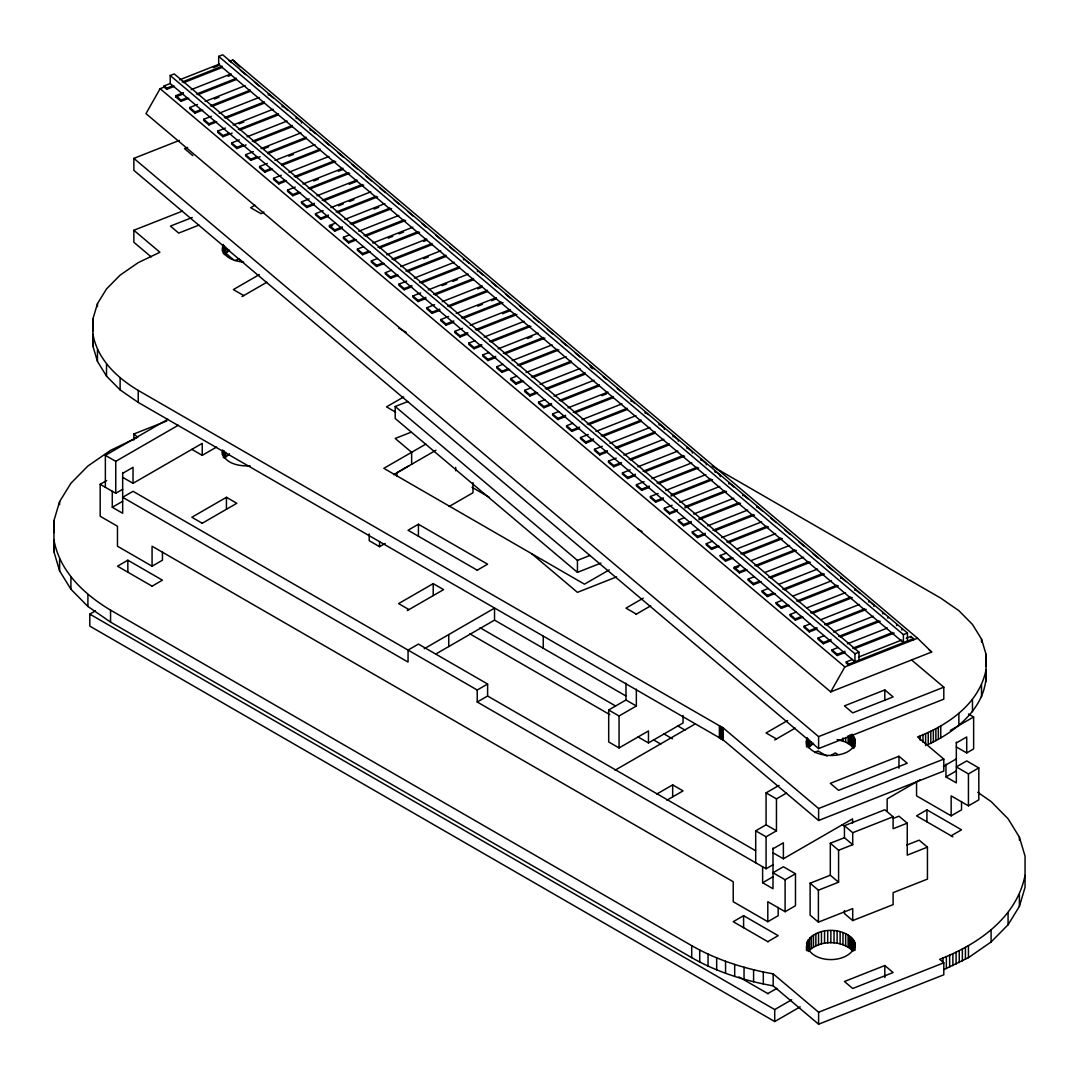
<?xml version="1.0" encoding="UTF-8"?>
<svg xmlns="http://www.w3.org/2000/svg" width="1079" height="1079" viewBox="0 0 1079 1079"><rect width="100%" height="100%" fill="white"/><g stroke="black" fill="none" stroke-linecap="round" stroke-linejoin="round"><path stroke-width="1.5" d="M1025.05 875.393C1016.539 917.77 977.83 944.476 939.674 959.312L943.801 962.805L943.801 974.782L818.61 1024.2L773.171 985.842C744.78 980.798 716.82 972.017 691.706 957.639L110.557 622.111L87.912 606.465L70.931 589.242L59.615 570.885L53.95 551.855L53.95 520.617L59.615 501.587L70.931 483.23L87.912 466.007L110.557 450.361L136.777 437.764M928.237 732.439L928.237 744.416C957.734 730.78 988.512 705.14 986.058 669.762C979.233 703.724 948.171 725.088 917.595 736.957L943.801 759.09L943.801 771.067L818.61 820.485L723.267 739.978L138.233 402.427L120.12 389.91L106.524 376.126L97.474 361.438L92.942 346.224L92.942 318.831L97.474 303.604L106.538 288.916L120.12 275.145L138.233 262.629L159.908 252.27L133.863 230.272L182.378 211.12M106.659 480.56L100.185 484.309L100.185 516.261L117.476 526.255L117.476 546.217L152.072 566.192L162.443 560.203L162.443 551.882M986.058 681.739L986.058 654.36L981.526 639.132L972.476 624.444L958.88 610.66L940.767 598.144L712.1 466.128M222.395 251.11L223.245 244.42M806.35 744.24L807.2 737.55M806.566 943.073C808.427 964.383 850.225 965.098 855.269 944.961C849.955 923.637 803.437 925.782 806.566 950.572M944.138 969.495L968.443 957.639L991.088 941.994L1008.069 924.77L1019.385 906.414L1025.05 887.383L1025.05 856.146L1019.385 837.115L1008.069 818.759L991.088 801.535L977.763 792.323M164.75 86.859L160.11 88.694L145.975 113.646L830.722 691.882L931.676 652.026L917.541 638.228L232.808 60.006L229.719 61.22M830.722 691.882L844.857 666.93L917.541 638.228M806.35 741.246C808.859 763.19 867.098 758.915 852.005 734.192L852.005 746.182L853.799 748.394L853.799 736.417M229.517 250.139L224.27 254.657L224.27 245.675M229.517 453.854L224.27 458.373L224.27 450.887M813.472 743.269L808.238 747.787L808.238 738.805M852.99 938.986L852.99 950.977C841.445 939.728 819.406 939.796 808.238 951.503L808.238 939.526M425.922 444.062L383.841 468.326L584.467 584.171L609.244 569.874M393.565 474.72L435.916 450.267M254.981 205.199L250.652 207.694L261.037 213.696L263.923 212.023M259.297 274.605L233.361 289.59L243.733 295.579M242.006 296.577L266.796 282.266M105.364 487.303L105.364 455.351L167.906 419.245M105.364 455.351L115.75 461.34L178.291 425.234M122.669 473.33L133.041 467.328L133.041 483.311L122.669 477.323M100.185 484.309L115.75 493.292L122.669 489.3M133.041 483.311L202.232 443.375L202.232 455.351L191.846 449.363M112.283 491.296L112.283 507.278L122.669 501.29M202.232 455.351L216.636 447.03M201.935 523.423L236.814 503.286L226.442 497.298L191.846 517.259L202.232 523.261M403.708 396.937L386.498 406.877L395.588 412.124M152.072 586.167L162.443 580.178L127.848 560.203L117.476 566.192L152.355 586.329M800.2 1006.842L774.722 1021.543L89.8 626.117L89.8 614.126L95.465 610.862M408.981 465.791L396.883 472.777L396.883 476.149M369.207 533.957L369.207 540.687L379.579 546.675L385.19 543.452M477.228 570.184L487.614 564.196L418.423 524.246L408.051 530.248L477.525 570.359M449.174 506.496L472.98 492.752L472.98 482.664M407.255 610.593L443.577 589.62L433.205 583.631L398.61 603.606L408.981 609.595M424.236 648.722L494.533 608.138L494.533 620.115L625.726 695.861M435.781 654.036L494.533 620.115M487.614 684.032L418.423 644.082L408.051 650.071L408.051 662.061L122.669 497.298L133.041 491.296L477.228 690.02L487.614 684.032L487.614 696.009L755.529 850.684M643.192 598.198L625.982 608.138L636.354 614.126M477.228 690.02L477.228 701.997L487.614 696.009M636.017 614.315L650.704 605.845M638.094 736.957L648.466 742.945L648.466 730.955L619.063 747.936L608.691 741.947L608.691 709.995L625.982 700.001L636.354 705.99L636.354 689.171M608.691 709.995L619.063 715.984L636.354 705.99M648.466 742.945L683.061 722.97L683.061 715.485M615.057 770.217L695.159 723.969M656.828 794.036L672.676 784.878L683.061 790.88L666.916 800.2M787.697 720.475L766.077 732.951L776.462 738.953M774.722 739.951L795.196 728.123M815.09 752.589L817.963 750.93L827.053 756.177M755.705 862.768L755.705 830.817L766.077 824.828L766.077 792.876L779.051 785.377M830.938 755.421L835.267 752.926L837.857 754.423M766.077 792.876L776.462 798.865L786.551 793.038M755.705 830.817L766.077 836.805L776.462 830.817L776.462 798.865M950.356 730.416L973.636 716.982L973.636 748.934L966.717 752.926L956.331 746.938M772.996 848.795L783.381 842.807L783.381 858.776L772.996 852.788M956.331 742.945L966.717 736.957L966.717 752.926M477.228 701.997L766.077 868.77L772.996 864.765M783.381 858.776L852.558 818.84L852.558 823.331M920.306 779.726L887.154 798.865L887.154 810.842M943.37 766.414L956.331 758.915M762.624 866.761L762.624 882.743L772.996 876.755M945.959 764.107L945.959 776.893L956.331 770.905M795.479 873.761L783.381 866.761L772.996 872.763L785.107 879.749L795.479 873.761L795.479 905.713L785.107 911.701L767.803 901.72L767.803 921.695L778.188 915.693L778.188 907.372M978.815 767.911L966.717 760.911L956.331 766.913L968.443 773.899L978.815 767.911L978.815 799.863L968.443 805.851L951.152 795.87L951.152 815.845L961.524 809.843L961.524 801.522M767.803 941.657L778.188 935.668L743.593 915.693L733.221 921.695L768.1 941.832M951.152 835.807L961.524 829.818L926.928 809.843L916.557 815.845L952.878 836.805M767.803 993.584L776.893 988.351M89.8 614.126L774.722 1009.566L791.703 999.761M170.212 75.517L854.946 653.753L854.946 661.737L170.212 83.515L170.212 75.517L174.245 73.925L858.992 652.161L858.992 660.146M218.673 56.391L903.406 634.627L903.406 642.612L218.673 64.389L218.673 56.391L222.706 54.8L907.452 633.036L907.452 641.02M174.474 86.28L166.773 89.314L164.156 87.102L164.156 85.902L170.307 83.474M179.546 79.833L219.536 64.039M213.386 67.667L217.998 65.846M164.156 85.902L166.773 88.114L172.937 85.686M182.162 82.044L222.166 66.251M183.7 82.638L222.166 67.451M188.717 98.31L181.029 101.345L175.783 96.921L175.783 95.721L183.47 92.686M191.158 89.651L231.162 73.858M175.783 96.921L183.47 93.886M228.087 76.272L231.162 75.058M175.783 95.721L181.029 100.145L187.18 97.717M196.405 94.075L236.409 78.281M197.943 94.669L236.409 79.482M202.69 110.112L194.989 113.147L189.756 108.709L189.756 107.522L197.444 104.474M205.131 101.439L245.135 85.659M214.37 98.998L218.983 97.177M189.756 107.522L194.989 111.946L201.153 109.518M210.378 105.877L250.382 90.083M211.916 106.47L250.382 91.283M216.663 121.9L208.962 124.948L203.715 120.511L203.715 119.31L211.417 116.276M219.104 113.241L259.108 97.447M203.715 119.31L208.962 123.748L215.126 121.32M224.351 117.678L264.355 101.885M225.889 118.258L264.355 103.085M911.62 660.011L943.801 687.188L943.801 699.165L818.61 748.583L133.863 170.361L133.863 158.37L179.249 140.459M232.174 133.095L222.935 136.736L217.688 132.312L217.688 131.112L225.39 128.077M233.077 125.043L273.081 109.249M239.228 123.815L243.841 121.981M187.665 147.405L184.549 148.632L192.831 155.619M217.688 131.112L222.935 135.536L229.085 133.108M238.324 129.467L278.328 113.686M239.862 130.06L278.328 114.873M246.133 144.896L236.908 148.538L231.661 144.114L231.661 142.914L239.349 139.879M247.051 136.831L287.041 121.05M231.661 142.914L236.908 147.337L243.058 144.91M252.297 141.268L292.288 125.474M253.835 141.862L292.288 126.675M260.106 156.698L250.881 160.339L245.634 155.902L245.634 154.702L253.322 151.667M261.024 148.632L301.014 132.852M264.099 148.619L268.711 146.798M245.634 154.702L250.881 159.139L257.031 156.711M267.808 152.463L306.261 137.276M267.808 153.65L306.261 138.476M272.542 169.093L264.854 172.127L259.607 167.704L259.607 166.503L267.295 163.468M274.983 160.434L314.987 144.64M288.835 156.172L293.448 154.337M259.607 166.503L264.854 170.941L271.004 168.513M281.767 164.251L320.234 149.077M281.767 165.451L320.234 150.278M286.515 180.894L278.827 183.929L273.58 179.505L273.58 178.305L281.268 175.27M288.956 172.235L328.96 156.442M273.58 178.305L278.827 182.729L284.977 180.301M294.203 176.659L334.207 160.865M192.264 217.486L170.415 226.104L178.696 233.104L198.981 225.093M295.74 177.253L335.744 161.459M300.488 192.696L292.787 195.731L287.54 191.293L287.54 190.106L295.241 187.058M302.929 184.023L342.933 168.243M313.706 180.975L318.318 179.154M338.32 171.264L342.933 169.443M287.54 190.106L292.787 194.53L298.95 192.102M308.176 188.461L348.18 172.667M309.713 189.054L349.717 173.26M314.461 204.497L306.76 207.532L301.513 203.095L301.513 201.894L309.214 198.86M316.902 195.825L356.906 180.031M349.205 184.266L356.906 181.232M301.513 201.894L306.76 206.332L314.461 203.297M322.149 200.262L362.153 184.469M323.687 200.842L363.69 185.062M328.421 216.286L320.733 219.32L315.486 214.896L315.486 213.696L323.174 210.661M330.875 207.627L370.866 191.833M338.563 205.792L343.176 203.958M349.34 201.53L353.952 199.709M315.486 213.696L320.733 218.133L328.421 215.085M336.122 212.05L376.112 196.27M337.66 212.644L377.65 196.85M234.831 260.605L239.066 258.92L242.627 261.927M342.394 228.087L334.706 231.122L329.459 226.698L329.459 225.498L335.609 223.07M344.848 219.428L384.839 203.634M329.459 226.698L332.534 225.484M374.076 209.083L378.689 207.262M329.459 225.498L334.706 229.921L342.394 226.887M350.095 223.852L390.085 208.058M351.633 224.445L391.623 208.652M356.367 239.889L348.679 242.923L343.432 238.486L343.432 237.286L349.583 234.858M358.808 231.216L398.812 215.436M343.432 237.286L348.679 241.723L354.829 239.295M364.055 235.654L404.059 219.86M365.592 236.247L405.596 220.453M370.34 251.677L362.652 254.725L357.405 250.288L357.405 249.087L363.556 246.659M372.781 243.018L412.785 227.224M388.17 238.149L392.783 236.314M398.933 233.887L403.559 232.066M357.405 249.087L362.652 253.525L368.802 251.097M378.028 247.442L418.032 231.661M379.565 248.035L419.569 232.255M384.313 263.478L376.611 266.513L371.365 262.089L371.365 260.889L377.529 258.461M386.754 254.819L426.758 239.025M423.683 241.44L426.758 240.226M371.365 260.889L376.611 265.313L382.775 262.885M392.001 259.243L432.005 243.463M393.538 259.837L432.005 244.65M398.286 275.28L390.585 278.315L385.338 273.877L385.338 272.69L391.502 270.263M400.727 266.607L440.731 250.827M423.804 258.704L428.417 256.883M385.338 272.69L390.585 277.114L396.735 274.686M405.974 271.045L445.978 255.251M407.511 271.638L445.978 256.451M411.868 286.744L404.166 289.779L398.92 285.355L398.92 284.155L406.621 281.12M414.309 278.085L454.313 262.291M398.92 284.155L404.166 288.592L411.868 285.544M419.556 282.509L459.56 266.729M421.093 283.103L459.56 267.929M425.841 298.546L418.139 301.58L412.893 297.157L412.893 295.956L420.594 292.922M428.282 289.887L468.286 274.093M442.134 285.611L446.746 283.79M452.897 281.363L457.509 279.542M412.893 295.956L418.139 300.38L425.841 297.345M433.529 294.311L473.533 278.517M435.066 294.904L473.533 279.717M439.8 310.347L432.113 313.382L426.866 308.945L426.866 307.758L434.554 304.71M442.255 301.675L482.246 285.895M477.633 288.916L482.246 287.095M426.866 307.758L432.113 312.182L439.8 309.147M447.502 306.112L487.492 290.318M449.039 306.706L487.492 291.519M133.863 439.976L133.863 433.987L166.732 421.012M453.773 322.149L446.086 325.184L440.839 320.746L440.839 319.546L448.527 316.511M456.228 313.476L496.219 297.683M477.768 306.18L482.38 304.359M491.606 300.704L496.219 298.883M440.839 319.546L446.086 323.983L453.773 320.949M461.475 317.914L501.465 302.12M463.012 318.494L503.003 302.713M467.746 333.937L460.059 336.972L454.812 332.548L454.812 331.347L462.5 328.313M470.188 325.278L510.192 309.484M502.504 313.719L510.192 310.685M454.812 331.347L460.059 335.785L467.746 332.737M475.434 329.702L515.438 313.922M476.972 330.295L516.976 314.502M481.72 345.739L474.032 348.773L468.785 344.349L468.785 343.149L474.935 340.721M484.161 337.08L524.165 321.286M468.785 343.149L474.032 347.573L481.72 344.538M489.407 341.503L529.411 325.71M490.945 342.097L530.949 326.303M495.693 357.54L487.991 360.575L482.745 356.137L482.745 354.937L488.908 352.509M498.134 348.868L538.138 333.087M527.361 338.536L531.987 336.715M482.745 354.937L487.991 359.374L495.693 356.34M503.38 353.305L543.384 337.511M504.918 353.899L544.922 338.105M600.949 563.09L577.44 572.369L395.211 418.49L395.211 406.513L407.754 401.563M509.666 369.328L501.964 372.376L496.718 367.939L496.718 366.739L502.881 364.311M512.107 360.669L552.111 344.875M496.718 366.739L501.964 371.176L508.128 368.748M517.354 365.093L557.357 349.313M518.891 365.687L558.895 349.906M523.625 381.13L515.937 384.164L510.691 379.741L510.691 378.54L516.841 376.112M526.08 372.471L566.084 356.677M510.691 378.54L515.937 382.964L522.088 380.536M531.327 376.895L571.317 361.114M532.864 377.488L571.317 362.301M410.883 432.274L395.211 438.465L411.638 452.33L411.638 464.321M537.598 392.931L529.91 395.966L524.664 391.529L524.664 390.342L530.814 387.914M540.053 384.259L580.043 368.478M524.664 390.342L529.91 394.766L536.061 392.338M545.3 388.696L585.29 372.902M546.837 389.29L585.29 374.103M551.571 404.733L543.883 407.768L538.637 403.33L538.637 402.13L544.787 399.702M554.013 396.06L594.016 380.267M538.637 402.13L543.883 406.567L551.571 403.533M559.259 400.498L599.263 384.704M560.81 401.078L599.263 385.904M565.544 416.521L557.856 419.556L552.61 415.132L552.61 413.931L558.76 411.504M567.986 407.862L607.99 392.068M601.839 395.696L606.452 393.875M552.61 413.931L557.856 418.369L565.544 415.321M573.232 412.286L613.236 396.506M574.77 412.879L613.236 397.706M579.517 428.323L571.816 431.357L566.583 426.933L566.583 425.733L572.733 423.305M581.959 419.664L621.963 403.87M566.583 425.733L571.816 430.157L579.517 427.122M587.205 424.087L627.209 408.294M588.743 424.681L627.209 409.494M593.49 440.124L585.789 443.159L580.542 438.721L580.542 437.534L588.244 434.486M595.932 431.452L635.936 415.671M580.542 437.534L585.789 441.958L593.49 438.924M601.178 435.889L641.182 420.095M602.716 436.482L641.182 421.296M607.45 451.912L599.762 454.96L594.516 450.523L594.516 449.323L602.217 446.288M609.905 443.253L649.909 427.459M594.516 449.323L599.762 453.76L607.45 450.725M615.151 447.677L655.155 431.897M616.689 448.271L655.155 433.097M621.423 463.714L613.735 466.748L608.489 462.325L608.489 461.124L616.176 458.089M623.878 455.055L663.868 439.261M608.489 461.124L613.735 465.548L621.423 462.513M629.124 459.479L669.115 443.698M630.662 460.072L669.115 444.885M635.396 475.515L627.708 478.55L622.462 474.126L622.462 472.926L630.149 469.891M637.851 466.843L677.841 451.062M622.462 472.926L627.708 477.35L635.396 474.315M643.084 471.28L683.088 455.486M644.635 471.874L684.625 456.08M649.369 487.317L641.681 490.352L636.435 485.914L636.435 484.714L644.123 481.679M651.81 478.644L691.814 462.864M636.435 484.714L641.681 489.151L649.369 486.116M657.057 483.082L697.061 467.288M658.595 483.662L698.599 467.881M663.342 499.105L655.641 502.14L650.408 497.716L650.408 496.515L658.096 493.481M665.783 490.446L705.787 474.652M650.408 496.515L655.641 500.953L663.342 497.905M671.03 494.87L711.034 479.089M671.03 496.07L712.572 479.683M677.315 510.906L669.614 513.941L664.367 509.517L664.367 508.317L672.069 505.282M679.757 502.248L719.76 486.454M664.367 508.317L669.614 512.741L677.315 509.706M685.003 506.671L725.007 490.878M685.003 507.872L726.545 491.471M691.288 522.708L683.587 525.743L678.34 521.305L678.34 520.118L684.491 517.677M693.73 514.036L733.733 498.255M395.211 406.513L577.44 560.392L589.984 555.442M678.34 520.118L683.587 524.542L691.288 521.508M698.976 518.473L738.98 502.679M698.976 519.673L740.518 503.273M705.248 534.496L697.56 537.544L692.313 533.107L692.313 531.907L698.464 529.479M707.703 525.837L747.693 510.043M692.313 531.907L697.56 536.344L705.248 533.309M712.949 530.261L752.94 514.481M714.487 530.855L754.477 515.074M616.622 576.887L577.44 592.344L531.623 553.648M719.221 546.298L711.533 549.332L706.286 544.908L706.286 543.708L712.437 541.28M721.676 537.639L761.666 521.845M706.286 543.708L711.533 548.132L717.683 545.704M726.922 542.063L766.913 526.282M728.46 542.656L768.45 526.862M733.194 558.099L725.506 561.134L720.259 556.71L720.259 555.51L726.41 553.082M737.173 548.82L775.639 533.646M720.259 555.51L725.506 559.934L731.656 557.506M740.882 553.864L780.886 538.07M742.419 554.458L782.423 538.664M747.167 569.901L739.479 572.936L734.233 568.498L734.233 567.298L740.383 564.87M751.146 560.621L789.612 545.448M734.233 568.498L738.845 566.677M734.233 567.298L739.479 571.735L745.629 569.307M754.855 565.666L794.859 549.872M756.392 566.246L796.396 550.465M761.14 581.689L753.439 584.724L748.192 580.3L748.192 579.099L754.356 576.672M765.119 572.423L803.585 557.236M748.192 579.099L753.439 583.537L759.603 581.109M768.828 577.454L808.832 561.673M770.366 578.047L810.369 562.267M775.113 593.49L767.412 596.525L762.165 592.101L762.165 590.901L768.329 588.473M779.092 584.225L817.558 569.038M762.165 590.901L767.412 595.325L773.562 592.897M782.801 589.255L822.805 573.462M784.339 589.849L824.343 574.055M789.073 605.292L781.385 608.327L776.138 603.889L776.138 602.702L782.288 600.275M793.065 596.013L831.518 580.839M776.138 602.702L781.385 607.126L787.535 604.699M796.774 601.057L836.764 585.263M798.312 601.65L838.302 585.857M803.046 617.094L795.358 620.128L790.111 615.691L790.111 614.49L796.262 612.063M807.038 607.814L845.491 592.627M790.111 614.49L795.358 618.928L801.508 616.5M810.747 612.859L850.738 597.065M812.285 613.438L852.275 597.658M817.019 628.882L809.331 631.916L804.084 627.492L804.084 626.292L810.235 623.864M820.998 619.616L859.464 604.429M804.084 626.292L809.331 630.716L817.019 627.681M824.707 624.647L864.711 608.866M826.244 625.24L866.248 609.446M830.992 640.683L823.304 643.718L818.057 639.294L818.057 638.094L824.208 635.666M833.433 632.024L873.437 616.23M818.057 638.094L823.304 642.518L830.992 639.483M838.68 636.448L878.684 620.654M840.217 637.042L880.221 621.248M844.965 652.485L837.264 655.519L832.017 651.082L832.017 649.882L838.181 647.454M847.406 643.812L887.41 628.032M832.017 649.882L837.264 654.319L844.965 651.284M852.653 648.25L892.657 632.456M854.19 648.843L894.194 633.049M854.946 653.753L858.992 652.161M903.406 634.627L907.452 633.036M846.273 661.913L848.89 664.138L848.89 665.338L846.273 663.113L846.273 661.913L852.423 659.485M858.574 657.057L901.653 640.063M906.266 638.242L910.892 636.408L913.508 638.633L913.508 639.834M848.89 664.138L913.508 638.633M884.82 689.94L844.439 705.882L852.72 712.868L893.115 696.926L884.82 689.94L884.82 700.419M133.863 158.37L818.61 736.606L943.801 687.188M898.955 756.258L830.304 783.354L838.585 790.354L907.237 763.258L898.955 756.258L898.955 768.235M92.942 346.224L92.942 334.234C97.407 359.388 117.193 377.879 138.233 390.436L723.267 727.988L818.61 808.508L943.801 759.09M844.439 837.695L830.304 843.265L838.585 850.265L852.72 844.682L844.439 837.695L844.439 825.705L884.82 809.763L893.115 816.763L893.115 828.739L907.25 823.169L907.25 855.121L927.441 847.15L927.441 879.102L893.115 892.657L893.115 904.634L852.72 920.576L844.439 913.589L844.439 910.595M844.439 825.705L852.72 832.705L893.115 816.763M893.304 818.408L898.955 816.169L907.25 823.169M810.113 883.202L830.304 875.231L838.585 882.217L818.395 890.188L810.113 883.202L810.113 915.154L818.395 922.14L852.72 908.599L852.72 920.576M906.724 845.059L919.16 840.163L927.441 847.15M884.82 965.543L844.439 981.485L852.72 988.485L893.115 972.543L884.82 965.543L884.82 977.534M53.95 551.855L53.95 539.878C59.52 571.304 84.256 594.421 110.557 610.134L691.706 945.663C716.82 960.027 744.78 968.821 773.171 973.851L818.61 1012.223L943.801 962.805M250.072 465.831C239.875 466.425 224.351 463.943 222.395 451.831L222.395 454.825M243.733 262.13C235.316 261.388 223.488 258.016 222.395 248.116M837.115 739.587L845.653 742.001L852.005 746.182M398.61 327.989L406.392 332.48M968.443 713.988L973.636 716.982M638.094 529.249L641.978 531.488M471.995 487.276L489.461 497.365M945.959 776.893L956.331 782.882L956.331 742.15M951.152 815.845L916.557 795.87L916.557 782.558M677.801 725.938L685.044 730.105M842.186 824.828L844.776 826.325M480.074 627.749L615.596 706.003M663.693 733.76L672.433 738.805M469.878 633.845L609.77 714.608M653.496 739.857L660.78 744.065M766.077 824.828L776.462 830.817M112.283 507.278L122.669 513.267L122.669 472.521M762.624 882.743L772.996 888.732L772.996 848M767.803 921.695L733.221 901.72L733.221 881.745L152.072 546.217L152.072 566.192M738.98 976.94L768.1 993.759M929.113 649.855L931.676 652.026M228.775 60.397L231.392 62.609M240.388 70.216L245.634 74.64M254.361 82.017L259.607 86.441M273.58 98.243L268.334 93.806L268.334 95.006M287.553 110.031L282.307 105.607L282.307 106.808M315.5 133.634L310.253 129.197L310.253 130.397M324.213 140.998L329.459 145.436M338.186 152.8L343.432 157.224M352.159 164.601L357.405 169.025M366.132 176.39L371.378 180.827M380.105 188.191L385.351 192.615M394.078 199.993L399.324 204.417M408.051 211.781L413.284 216.218M422.01 223.582L426.218 227.129M435.983 235.384L440.178 238.931M449.956 247.185L454.151 250.719M468.785 263.087L463.538 258.65L463.538 259.85M482.758 274.875L477.511 270.451L477.511 271.652M491.484 282.253L496.731 286.677M505.458 294.041L510.704 298.478M519.431 305.843L524.677 310.266M533.39 317.644L538.637 322.068M547.363 329.432L552.61 333.87M561.336 341.234L566.583 345.671M575.309 353.035L580.556 357.459M589.282 364.837L594.529 369.261M603.255 376.625L606.398 379.282M617.215 388.427L620.371 391.084M634.344 402.885L631.188 400.228L631.188 401.428M648.304 414.687L645.161 412.03L645.161 413.217M734.233 487.236L728.986 482.812L728.986 484.012M748.206 499.037L742.959 494.614L742.959 495.8M762.179 510.839L756.932 506.402L756.932 507.602M770.905 518.203L776.152 522.627M784.865 530.005L790.111 534.429M798.838 541.793L804.084 546.23M812.811 553.594L818.057 558.032M826.784 565.396L832.03 569.82M846.003 581.621L840.757 577.198L840.757 578.384M859.976 593.423L854.73 588.986L854.73 590.186M884.767 614.356L882.662 612.589L882.662 613.789M590.334 366.914L592.425 368.694M160.11 88.694L844.857 666.93M224.931 252.526L233.226 259.513M151.222 256.923L133.863 242.262L133.863 230.272M133.863 433.987L137.829 437.332M232.808 60.006L239.875 66.898M1019.385 837.115L1019.385 840.109M1019.385 894.424L1019.385 906.414M1008.069 912.78L1008.069 924.77M991.088 930.004L991.088 941.994M986.058 654.36L986.058 666.336M981.526 639.132L981.526 642.126M981.526 684.99L981.526 696.967M972.476 699.664L972.476 711.654M968.443 773.899L968.443 805.851M968.443 945.663L968.443 957.639M965.422 947.362L965.422 959.339M962.36 949.007L962.36 960.998M959.244 950.612L959.244 962.603M958.88 713.448L958.88 725.425M956.088 952.177L956.088 964.167M952.878 953.688L952.878 965.678M949.641 955.158L949.641 967.148M946.35 956.587L946.35 968.578M943.033 957.977L943.033 962.468M940.767 725.965L940.767 737.942M938.339 727.34L938.339 739.317M935.871 728.662L935.871 740.653M933.362 729.957L933.362 741.947M930.813 731.225L930.813 743.202M926.928 809.843L926.928 821.834M925.62 733.626L925.62 745.602M922.977 734.772L922.977 742.258M920.293 735.878L920.293 740.369M910.892 636.408L910.892 637.608M901.882 628.814L901.882 630.015M896.636 624.377L896.636 625.577M887.909 617.013L887.909 618.213M873.936 606.411L873.936 605.211L868.703 600.787L868.703 601.988M855.175 740.005L855.175 742.999M855.175 943.72L855.175 946.715M854.892 738.778L854.892 746.708M854.892 942.493L854.892 950.424M854.433 737.577L854.433 746.574M854.433 941.293L854.433 950.275M853.799 940.119L853.799 950.612M852.976 735.285L852.976 747.261M852.72 832.705L852.72 844.682M852.005 937.907L852.005 949.884M850.859 734.651L850.859 745.144M850.859 936.869L850.859 948.846M849.564 735.177L849.564 744.159M849.564 935.884L849.564 947.875M848.107 735.757L848.107 743.242M848.107 934.967L848.107 946.957M845.653 737.51L845.653 742.001M845.653 933.726L845.653 945.717M842.969 737.982L842.969 740.976M842.982 932.701L842.982 944.691M840.123 931.892L840.123 943.882M838.585 850.265L838.585 882.217M837.264 654.319L837.264 655.519M837.129 931.312L837.129 943.302M834.027 930.961L834.027 942.938M830.87 930.84L830.87 942.817M830.304 843.265L830.304 875.231M827.701 930.948L827.701 942.938M824.545 931.312L824.545 943.289M823.304 642.518L823.304 643.718M821.456 931.905L821.456 943.896M818.61 736.606L818.61 748.583M818.61 808.508L818.61 820.485M818.395 890.188L818.395 922.14M818.529 932.742L818.529 944.732M818.61 1012.223L818.61 1024.2M815.859 933.78L815.859 945.757M813.472 934.994L813.472 946.984M811.395 741.651L811.395 744.645M811.395 936.37L811.395 948.36M809.641 740.167L809.641 746.155M809.641 937.88L809.641 949.871M809.331 630.716L809.331 631.916M807.2 739.048L807.2 746.533M807.2 941.266L807.2 950.248M806.566 739.371L806.566 746.857M795.358 618.928L795.358 620.128M785.107 879.749L785.107 911.701M781.385 607.126L781.385 608.327M774.722 1009.566L774.722 1021.543M773.171 973.851L773.171 985.842M767.412 595.325L767.412 596.525M766.077 836.805L766.077 868.77M763.312 971.963L763.312 983.94M753.439 583.537L753.439 584.724M753.587 969.765L753.587 981.742M744.038 967.256L744.038 979.233M743.593 915.693L743.593 927.684M739.479 571.735L739.479 572.936M734.691 964.424L734.691 976.414M725.56 961.295L725.56 973.285M725.506 559.934L725.506 561.134M723.267 727.988L723.267 739.978M722.836 727.759L722.836 739.749M722.404 727.543L722.404 739.52M721.959 727.313L721.959 739.304M721.527 727.098L721.527 739.088M721.096 726.882L721.096 738.859M720.664 726.653L720.664 738.643M720.259 476.635L720.259 475.448L715.013 471.01L715.013 472.211M720.232 726.437L720.232 738.414M719.801 726.207L719.801 738.184M719.383 725.965L719.383 737.955M716.672 957.855L716.672 969.832M711.533 548.132L711.533 549.332M708.053 954.106L708.053 966.083M706.286 464.847L706.286 463.646L701.04 459.209L701.04 460.409M699.718 950.033L699.718 962.023M697.56 536.344L697.56 537.544M692.327 453.045L692.327 451.845L687.08 447.421L687.08 448.621M691.706 945.663L691.706 957.639M683.587 524.542L683.587 525.743M678.354 441.244L678.354 440.043L673.107 435.619L673.107 436.82M672.676 784.878L672.676 796.868M669.614 512.741L669.614 513.941M664.381 429.455L664.381 428.255L659.134 423.818L659.134 425.018M655.641 500.953L655.641 502.14M641.681 489.151L641.681 490.352M627.708 477.35L627.708 478.55M625.982 683.182L625.982 700.001M619.063 715.984L619.063 747.936M613.735 465.548L613.735 466.748M599.762 453.76L599.762 454.96M585.789 441.958L585.789 443.159M577.44 560.392L577.44 572.369M571.816 430.157L571.816 431.357M557.856 418.369L557.856 419.556M543.883 406.567L543.883 407.768M543.263 636.273L543.263 648.25M529.91 394.766L529.91 395.966M515.937 382.964L515.937 384.164M501.964 371.176L501.964 372.376M487.991 359.374L487.991 360.575M474.032 347.573L474.032 348.773M460.059 335.785L460.059 336.972M455.689 467.423L455.689 470.781M448.756 634.56L448.756 646.537M446.086 323.983L446.086 325.184M433.205 583.631L433.205 595.608M432.113 312.182L432.113 313.382M418.423 524.246L418.423 536.236M418.139 300.38L418.139 301.58M404.166 288.592L404.166 289.779M390.585 277.114L390.585 278.315M379.579 541.631L379.579 546.675M376.611 265.313L376.611 266.513M362.652 253.525L362.652 254.725M348.679 241.723L348.679 242.923M334.706 229.921L334.706 231.122M320.733 218.133L320.733 219.32M306.76 206.332L306.76 207.532M301.527 123.033L301.527 121.833L296.28 117.409L296.28 118.609M292.787 194.53L292.787 195.731M278.827 182.729L278.827 183.929M264.854 170.941L264.854 172.127M250.881 159.139L250.881 160.339M236.908 147.337L236.908 148.538M227.426 248.521L227.426 251.515M226.442 497.298L226.442 509.275M225.673 247.037L225.673 253.025M225.673 452.249L225.673 456.741M223.245 245.918L223.245 253.403M223.245 451.13L223.245 457.118M222.935 135.536L222.935 136.736M222.611 246.241L222.611 250.733M222.611 449.943L222.611 454.448M208.962 123.748L208.962 124.948M194.989 111.946L194.989 113.147M181.029 100.145L181.029 101.345M166.773 88.114L166.773 89.314M138.233 390.436L138.233 402.427M127.848 560.203L127.848 572.18M120.12 377.92L120.12 389.91M115.75 461.34L115.75 493.292M110.557 610.134L110.557 622.111M106.524 364.149L106.524 376.126M97.474 303.604L97.474 306.598M97.474 349.461L97.474 361.438M92.942 318.831L92.942 330.808M87.912 594.489L87.912 606.465M70.931 577.265L70.931 589.242M59.615 501.587L59.615 504.581M59.615 558.909L59.615 570.885M53.95 520.617L53.95 532.594"/></g></svg>
